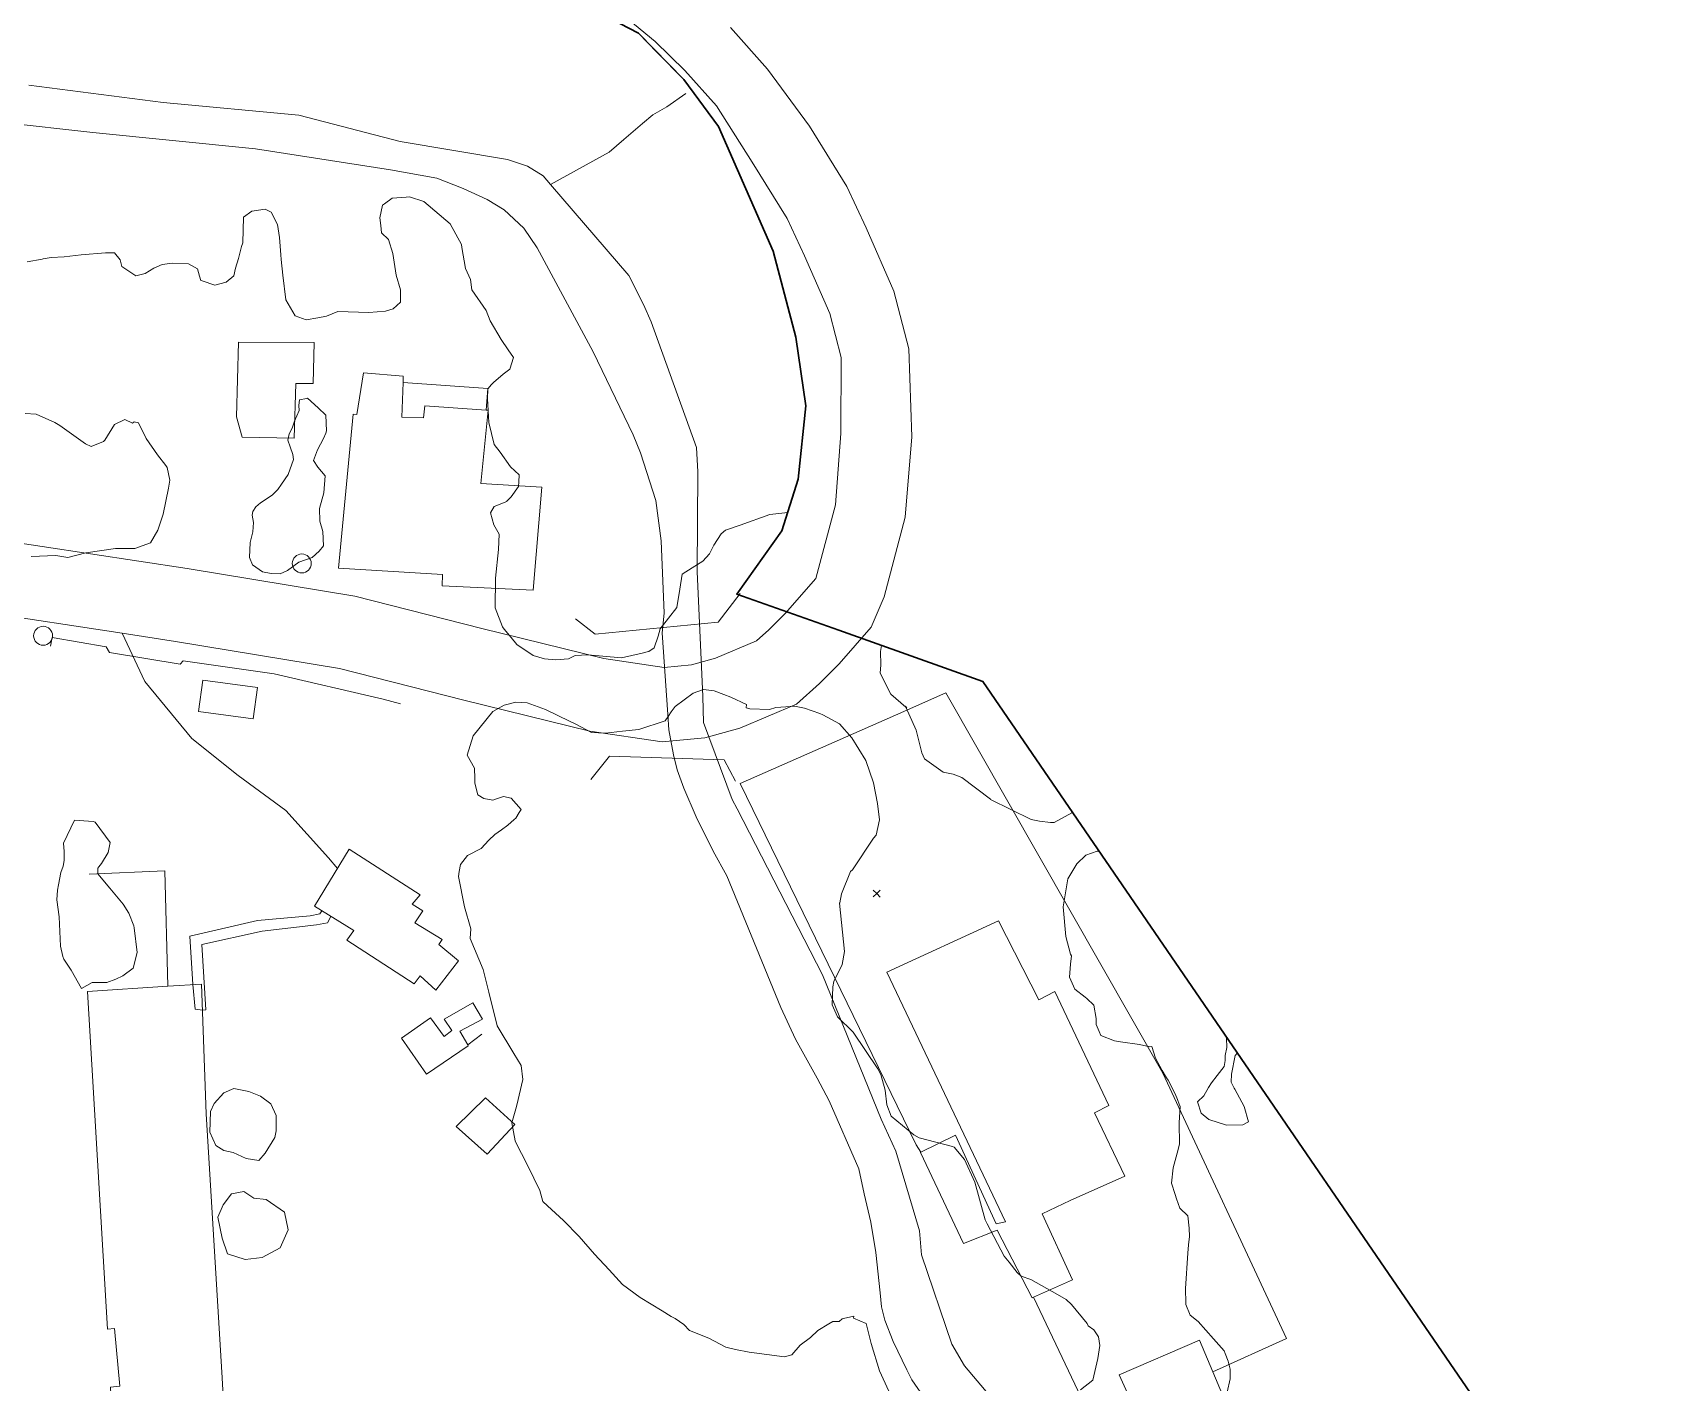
# Model space of a CAD drawing. Header units: metres. Extents: x 4652992 to 4879070, y 2074171 to 2309877.
# Drawn here: x 4654538.7 to 4654671.6, y 2307399.4 to 2307509.1 of the extents above; entities that cross this region are included whole.
import ezdxf

# ---------------------------------------------------------------- set-up
doc = ezdxf.new("R2010")
doc.units = ezdxf.units.M
doc.header["$MEASUREMENT"] = 0
doc.linetypes.add('DGN Style 2', pattern=[66.27138, 39.762828, -26.508552])
doc.linetypes.add('DGN Style 3', pattern=[92.779933, 66.271381, -26.508552])
doc.layers.get('0').update_dxf_attribs({"color": 4, "lineweight": 0})
for name, color, linetype, lineweight in [('Level 1', 2, 'Continuous', 0), ('Level 18', 5, 'Continuous', 0), ('Level 2', 6, 'Continuous', 0), ('Level 20', 30, 'DGN Style 3', 0), ('Level 28', 5, 'Continuous', 0), ('Level 30', 5, 'Continuous', 0), ('Level 31', 38, 'Continuous', 0), ('Level 35', 4, 'Continuous', 0), ('Level 37', 3, 'Continuous', 0), ('Level 38', 3, 'Continuous', 0), ('Level 40', 1, 'Continuous', 0), ('Level 54', 30, 'DGN Style 2', 0), ('Level 61', 4, 'Continuous', 0), ('Level 62', 4, 'Continuous', 0), ('Level 63', 3, 'Continuous', 0)]:
    doc.layers.add(name, color=color, linetype=linetype, lineweight=lineweight)
doc.layers.add('Limite', color=38, linetype='Continuous', lineweight=0, plot=False)

# ---------------------------------------------------------------- blocks, each defined once
blk = doc.blocks.new('POSTE')
at = {"color": 0, "linetype": 'ByBlock', "lineweight": -2}
blk.add_circle((0, 0), 0.770001, dxfattribs=at)
blk = doc.blocks.new('COTA')
at = {"color": 0, "linetype": 'ByBlock', "lineweight": -2, "ltscale": 10}
for p, q in [((0, 0), (-1.419522, -1.408457)), ((-1.408457, 1.419522), (0, 0)), ((1.419522, 1.408457), (0, 0)), ((0, 0), (1.408457, -1.419522))]:
    blk.add_line(p, q, dxfattribs=at)

msp = doc.modelspace()

# ---------------------------------------------------------------- linework, layer by layer
at = {"layer": 'Level 1'}
msp.add_polyline3d([(4654591.82709, 2307504.152712, 1338), (4654590.286318, 2307503.046877, 1337), (4654589.16028, 2307502.398501, 1336), (4654588.312502, 2307501.711733, 1335), (4654586.796877, 2307500.403078, 1334.67), (4654585.616274, 2307499.37073, 1334.46), (4654580.835115, 2307496.75014, 1334.1524)], dxfattribs=at)
at = {"layer": 'Level 18', "color": 30}
for points in [[(4654535.570803, 2307467.933987, 1341.590866), (4654551.300837, 2307465.550544, 1340.359978), (4654564.928015, 2307463.297373, 1339.152254), (4654575.259014, 2307460.662128, 1338.267942), (4654585.18147, 2307458.22433, 1337.33946), (4654590.071939, 2307457.495461, 1336.972997), (4654592.285124, 2307457.708114, 1336.900693), (4654594.249824, 2307458.250698, 1336.724839), (4654597.567639, 2307459.658301, 1336.597359), (4654598.576239, 2307460.563853, 1336.589739), (4654599.912746, 2307461.894296, 1336.651773), (4654602.396583, 2307464.734563, 1336.809449), (4654603.995539, 2307470.718641, 1336.962391), (4654604.430514, 2307476.518316, 1336.962391), (4654604.470223, 2307482.701941, 1337.162391), (4654603.531693, 2307486.279342, 1337.362391), (4654601.48298, 2307490.947897, 1337.462391), (4654600.070565, 2307493.977333, 1337.562391), (4654597.22592, 2307498.573688, 1337.762391), (4654594.34082, 2307503.130342, 1338.062391), (4654591.760944, 2307506.024059, 1338.162391), (4654589.35048, 2307508.379659, 1338.662391), (4654585.518905, 2307511.50572, 1338.962391)], [(4654534.592573, 2307462.013724, 1341.763231), (4654546.022219, 2307460.281884, 1340.631033), (4654550.361972, 2307459.624317, 1340.319874), (4654563.694853, 2307457.419806, 1339.007303), (4654573.801715, 2307454.841734, 1338.243211), (4654584.020964, 2307452.331019, 1337.514344), (4654589.914311, 2307451.452682, 1337.213945), (4654593.378887, 2307451.785575, 1337.095377), (4654596.22869, 2307452.572594, 1337.042968), (4654600.831798, 2307454.525491, 1337.060531), (4654602.699682, 2307456.202533, 1337.088287), (4654604.292748, 2307457.788372, 1337.13207), (4654606.913143, 2307460.784794, 1337.224125), (4654607.958831, 2307463.229869, 1337.1094), (4654609.66923, 2307469.703589, 1337.1624), (4654610.193067, 2307476.242027, 1336.9624), (4654609.974781, 2307483.394026, 1337.1624), (4654608.7419, 2307488.093406, 1337.3624), (4654606.494247, 2307493.2153, 1337.4624), (4654604.918211, 2307496.595679, 1337.5624), (4654601.887867, 2307501.492085, 1337.7624), (4654598.462164, 2307506.126571, 1338.0624), (4654595.456153, 2307509.498263, 1338.1624)]]:
    msp.add_polyline3d(points, dxfattribs=at)
at = {"layer": 'Level 2'}
for points in [[(4654538.437929, 2307504.809511, 1333.5817), (4654549.341128, 2307503.424929, 1333.8144), (4654560.376711, 2307502.378115, 1334.0404), (4654568.619692, 2307500.232729, 1334.12), (4654577.354311, 2307498.786684, 1334.12), (4654578.96332, 2307498.23688, 1334.12), (4654580.236696, 2307497.446291, 1334.12), (4654580.835115, 2307496.75014, 1334.1523), (4654587.196108, 2307489.350283, 1334.4962), (4654588.386111, 2307486.996279, 1334.4962), (4654589.028078, 2307485.580691, 1334.4962), (4654592.710512, 2307475.381899, 1335), (4654592.809878, 2307473.409121, 1334.7638), (4654592.769472, 2307465.29053, 1334.9179), (4654593.206911, 2307455.156679, 1335.16), (4654593.267275, 2307453.021487, 1335.16), (4654595.605105, 2307446.760683, 1335.16), (4654596.001711, 2307446.004519, 1335.16), (4654602.934511, 2307432.536074, 1335.16), (4654607.717715, 2307420.801882, 1335.16), (4654608.912478, 2307418.209109, 1335.16), (4654610.815493, 2307411.718874, 1335.16), (4654610.999087, 2307409.780886, 1335.16), (4654613.453921, 2307402.524721, 1335.4466), (4654614.487124, 2307400.761721, 1335.4466), (4654616.55768, 2307398.30469, 1335.4466)], [(4654611.372683, 2307397.93091, 1335.36), (4654610.213503, 2307399.606692, 1335.26), (4654609.791689, 2307400.422304, 1335.16), (4654608.688296, 2307402.73572, 1335.16), (4654608.015078, 2307404.453676, 1335.16), (4654607.733279, 2307405.549502, 1335.16), (4654607.631716, 2307406.696108, 1335.16), (4654607.291872, 2307409.955508, 1335.16), (4654606.883913, 2307412.425478, 1335.16), (4654606.322512, 2307414.720278, 1335.16), (4654605.89728, 2307416.749514, 1335.16), (4654603.473696, 2307422.291689, 1335.16), (4654602.513491, 2307424.117312, 1335.16), (4654600.757082, 2307427.292727, 1335.16), (4654599.569277, 2307429.879885, 1335.16), (4654595.158327, 2307440.571902, 1335.16), (4654594.046084, 2307442.580691, 1335.16), (4654592.676333, 2307445.373904, 1335.16), (4654591.674074, 2307447.685915, 1335.16), (4654591.143313, 2307449.172121, 1335.16), (4654590.820925, 2307450.412905, 1335.16), (4654590.461489, 2307452.429507, 1335.16), (4654590.382326, 2307453.69153, 1335.16), (4654589.909304, 2307460.306887, 1335.16), (4654590.085879, 2307461.911684, 1335), (4654589.82709, 2307467.78528, 1334.9), (4654589.388491, 2307471.063906, 1334.84), (4654588.164126, 2307474.955874, 1334.7), (4654587.557925, 2307476.405703, 1334.62), (4654584.309084, 2307483.149477, 1334.5), (4654579.755678, 2307491.614931, 1334.16), (4654578.662112, 2307493.193117, 1334.12), (4654577.059328, 2307494.699526, 1334.12), (4654575.70032, 2307495.526491, 1334.12), (4654573.742312, 2307496.435732, 1334.12), (4654571.597475, 2307497.261477, 1334.12), (4654567.819277, 2307497.943117, 1334.12), (4654556.858279, 2307499.636477, 1334), (4654543.646731, 2307500.986086, 1333.64), (4654536.339907, 2307501.788515, 1333.56)]]:
    msp.add_polyline3d(points, dxfattribs=at)
at = {"layer": 'Level 20', "linetype": 'Continuous'}
msp.add_polyline3d([(4654546.022219, 2307460.281884, 1340.66169), (4654547.875252, 2307456.366839, 1341.14994), (4654551.678215, 2307451.735197, 1341.24994), (4654555.443415, 2307448.72973, 1341.84994), (4654559.311687, 2307445.874288, 1342.14994), (4654562.798203, 2307442.039835, 1342.14994), (4654563.515468, 2307441.163745, 1342.14994)], dxfattribs=at)
at = {"layer": 'Level 28'}
for points in [[(4654596.242593, 2307463.507129, 1336.61), (4654594.476674, 2307461.172705, 1336.96), (4654584.464651, 2307460.198547, 1336.96), (4654582.860403, 2307461.463625, 1336.68)], [(4654584.114218, 2307448.401296, 1336.68), (4654585.621724, 2307450.303531, 1337.17), (4654594.942603, 2307449.996993, 1337.03), (4654595.860435, 2307448.270228, 1336.75)]]:
    msp.add_polyline3d(points, dxfattribs=at)
at = {"layer": 'Level 30', "color": 1, "flags": 128}
for points, elevation in [([(4654557.018527, 2307455.874496), (4654556.670097, 2307453.321193), (4654552.235678, 2307453.926325), (4654552.584108, 2307456.479628), (4654557.018527, 2307455.874496)], 1343.34994), ([(4654636.014587, 2307397.047022), (4654629.641858, 2307394.318865), (4654628.240162, 2307397.397974), (4654627.048559, 2307400.015571), (4654633.593962, 2307402.826416), (4654634.662143, 2307400.276066), (4654636.014587, 2307397.047022)], 1339.857281)]:
    msp.add_lwpolyline(points, dxfattribs=dict(at, elevation=elevation))
at = {"layer": 'Level 30', "color": 1}
for points in [[(4654560.124066, 2307480.569499, 1342.94994), (4654560.011323, 2307476.130982, 1342.94994), (4654555.763027, 2307476.209158, 1342.94994), (4654555.303068, 2307477.866933, 1343.14994), (4654555.470295, 2307483.932275, 1342.84994), (4654561.618889, 2307483.897643, 1342.84994), (4654561.535937, 2307480.576358, 1342.94994), (4654560.124066, 2307480.569499, 1342.94994)], [(4654568.870279, 2307481.170392, 1340.6499), (4654568.851826, 2307480.659482, 1340.788329), (4654568.750306, 2307477.848692, 1341.5499), (4654570.504452, 2307477.787709, 1341.5499), (4654570.633066, 2307478.758649, 1341.2499), (4654575.597196, 2307478.420168, 1341.2499), (4654575.76775, 2307478.408539, 1341.2499), (4654575.160179, 2307472.451533, 1341.6499), (4654580.121767, 2307472.147362, 1343.4499), (4654579.42348, 2307463.785615, 1343.4499), (4654572.027818, 2307464.139865, 1343.4499), (4654572.05033, 2307465.059834, 1341.8499), (4654563.609909, 2307465.569181, 1341.3499), (4654564.785318, 2307478.087011, 1341.3499), (4654565.100424, 2307478.056238, 1341.3499), (4654565.638676, 2307481.431293, 1340.5499), (4654568.870279, 2307481.170392, 1340.6499)], [(4654573.345659, 2307433.668743, 1345.04994), (4654571.522204, 2307431.285819, 1345.04994), (4654570.234488, 2307432.437851, 1345.24994), (4654569.751814, 2307431.785215, 1345.24994), (4654564.290748, 2307435.352325, 1345.24994), (4654564.845958, 2307436.123371, 1345.14994), (4654561.647602, 2307438.114881, 1345.14994), (4654564.475443, 2307442.730683, 1345.14994), (4654570.240487, 2307439.019843, 1345.14994), (4654569.6006, 2307438.264516, 1345.74994), (4654570.467538, 2307437.71707, 1345.74994), (4654569.81727, 2307436.74126, 1346.04994), (4654572.017771, 2307435.387107, 1346.04994), (4654571.770801, 2307434.97918, 1346.04994), (4654573.345659, 2307433.668743, 1345.04994)], [(4654617.250905, 2307436.926875, 1340.8573), (4654620.529997, 2307430.481801, 1340.3573), (4654621.819777, 2307431.184623, 1340.3573), (4654626.216905, 2307421.901027, 1340.3573), (4654625.046698, 2307421.31823, 1340.3573), (4654627.527836, 2307416.162786, 1340.3573), (4654623.068444, 2307414.181226, 1342.3573), (4654620.811003, 2307413.096722, 1342.8573), (4654623.275679, 2307407.73584, 1342.8573), (4654620.104193, 2307406.343607, 1343.8199), (4654619.980887, 2307406.289477, 1343.8573), (4654617.151913, 2307411.782502, 1343.8573), (4654614.407821, 2307410.70425, 1343.8573), (4654610.90588, 2307418.101102, 1343.8573), (4654610.941542, 2307418.118485, 1343.8573), (4654613.759449, 2307419.492039, 1343.8573), (4654617.059225, 2307412.27941, 1343.8573), (4654617.811958, 2307412.463874, 1343.8573), (4654608.164917, 2307432.730995, 1340.8573), (4654617.250905, 2307436.926875, 1340.8573)], [(4654552.843573, 2307421.24234, 1356.54994), (4654554.138231, 2307399.769339, 1364.24994), (4654554.708718, 2307389.496219, 1367.44994), (4654553.742356, 2307389.560603, 1369.14994), (4654553.993969, 2307385.500357, 1372.84994), (4654554.105666, 2307379.79991, 1374.24994), (4654549.450935, 2307379.631111, 1374.24994), (4654549.433528, 2307380.516883, 1374.008278), (4654549.335688, 2307385.495638, 1372.64994), (4654549.165975, 2307388.261668, 1368.84994), (4654545.602149, 2307388.06316, 1367.34994), (4654545.071037, 2307399.021574, 1363.84994), (4654545.841819, 2307399.106147, 1363.84994), (4654545.407557, 2307403.774136, 1362.34994), (4654544.84176, 2307403.727845, 1362.34994), (4654543.216343, 2307431.165106, 1353.34994), (4654549.741315, 2307431.594886, 1353.34994), (4654552.463034, 2307431.774157, 1353.34994), (4654552.843573, 2307421.24234, 1356.54994)], [(4654573.474158, 2307427.952425, 1346.84994), (4654574.110308, 2307426.827474, 1346.84994), (4654574.149405, 2307426.758336, 1346.84994), (4654570.745867, 2307424.460024, 1347.34994), (4654568.714303, 2307427.377434, 1347.34994), (4654571.075402, 2307429.04344, 1347.34994), (4654572.194792, 2307427.516754, 1346.94994), (4654572.82814, 2307427.992407, 1346.94994), (4654572.199644, 2307428.910524, 1346.54994), (4654574.52182, 2307430.263697, 1346.34994), (4654575.318926, 2307428.931492, 1346.34994), (4654573.474158, 2307427.952425, 1346.84994)]]:
    msp.add_polyline3d(points, dxfattribs=at)
at = {"layer": 'Level 31'}
msp.add_polyline3d([(4654577.940186, 2307420.357518, 1347.14994), (4654575.698032, 2307417.948541, 1347.74994), (4654573.17188, 2307420.190784, 1347.54994), (4654575.561505, 2307422.522331, 1347.04994), (4654577.940186, 2307420.357518, 1347.14994)], dxfattribs=at)
at = {"layer": 'Level 35'}
msp.add_line((4654575.266702, 2307427.715749, 1346.64994), (4654574.110308, 2307426.827474, 1346.64994), dxfattribs=at)
at = {"layer": 'Level 35', "extrusion": (0.131709342222431, -0.0262036215805968, 0.9909419858838333), "elevation": 553914.515889, "flags": 128}
msp.add_lwpolyline([(3171329.023981, -4077377.472421), (3171328.90455, -4077373.004501), (3171328.189321, -4077373.004501)], dxfattribs=at)
at = {"layer": 'Level 35', "extrusion": (-0.0034972497686372, 0.0803558249725225, 0.9967601068647567), "elevation": 170482.580829, "flags": 128}
msp.add_lwpolyline([(-4750476.90828, -2095943.82419), (-4750477.076045, -2095953.233119), (-4750470.911911, -2095953.233119)], dxfattribs=at)
at = {"layer": 'Level 35'}
msp.add_polyline3d([(4654550.989051, 2307458.028715, 1343.44994), (4654558.381844, 2307456.993492, 1342.74994), (4654567.223877, 2307454.931358, 1341.64994), (4654568.645601, 2307454.54755, 1341.44994)], dxfattribs=at)
at = {"layer": 'Level 37', "elevation": 1340.2499, "flags": 128}
msp.add_lwpolyline([(4654568.851826, 2307480.659482), (4654575.754399, 2307480.159832), (4654575.597196, 2307478.420168)], dxfattribs=at)
at = {"layer": 'Level 38', "elevation": 1343.44994, "flags": 128}
msp.add_lwpolyline([(4654544.709785, 2307459.178758), (4654544.980519, 2307458.707587), (4654550.728934, 2307457.767855), (4654550.989051, 2307458.028715)], dxfattribs=at)
at = {"layer": 'Level 40', "color": 3, "extrusion": (0.9051682905942694, 0.4244985101640408, 0.0217113005404568), "elevation": 5192745.324816, "flags": 128}
msp.add_lwpolyline([(112786.126425, -111418.079131), (112786.024263, -111420.160822), (112786.211933, -111418.160351), (112786.126425, -111418.079131)], dxfattribs=at)
at = {"layer": 'Level 40', "color": 3, "flags": 128}
for points, elevation in [([(4654553.150639, 2307419.731872), (4654553.203848, 2307421.432796), (4654553.498972, 2307422.058425), (4654554.29764, 2307422.925716), (4654555.107722, 2307423.277278), (4654556.312611, 2307423.03652), (4654557.265737, 2307422.674925), (4654558.109611, 2307422.049916), (4654558.548599, 2307421.106457), (4654558.527922, 2307419.855467), (4654558.418941, 2307419.306721), (4654557.653537, 2307418.033325), (4654557.139346, 2307417.451411), (4654556.087785, 2307417.604486), (4654555.04686, 2307418.097768), (4654554.280064, 2307418.250994), (4654553.622551, 2307418.667657), (4654553.150639, 2307419.731872)], 1354.989184), ([(4654554.144523, 2307411.123165), (4654553.804328, 2307412.84146), (4654554.229392, 2307413.837717), (4654554.916686, 2307414.72464), (4654555.921364, 2307414.922192), (4654556.719235, 2307414.364431), (4654557.724186, 2307414.277414), (4654559.221593, 2307413.238432), (4654559.506995, 2307411.815668), (4654558.87492, 2307410.348568), (4654557.411998, 2307409.55964), (4654556.014002, 2307409.383736), (4654554.571711, 2307409.842698), (4654554.144523, 2307411.123165)], 1357.162194)]:
    msp.add_lwpolyline(points, dxfattribs=dict(at, elevation=elevation))
at = {"layer": 'Level 40', "color": 3}
for points in [[(4654585.414737, 2307510.3821, 1347.785614), (4654587.97554, 2307509.044585, 1347.6752), (4654589.506465, 2307507.487031, 1347.591734), (4654591.665926, 2307505.289947, 1347.473991), (4654593.517948, 2307502.779647, 1347.354762), (4654594.49897, 2307501.4499, 1347.2916), (4654596.721965, 2307496.396222, 1347.0806), (4654598.94495, 2307491.342529, 1346.869596), (4654599.384373, 2307489.662968, 1346.803245), (4654600.778632, 2307484.333655, 1346.5927), (4654601.595988, 2307478.76058, 1346.3775), (4654600.970867, 2307472.79668, 1346.1483), (4654600.346034, 2307470.824371, 1346.069218), (4654600.115168, 2307470.095655, 1346.04), (4654598.674631, 2307469.932227, 1346.04), (4654596.246265, 2307469.07049, 1346.84), (4654595.056987, 2307468.650538, 1346.84), (4654594.713537, 2307468.367524, 1347.64), (4654594.099289, 2307467.437968, 1347.64), (4654593.769523, 2307466.73855, 1347.64), (4654593.21911, 2307466.13102, 1347.64), (4654592.347015, 2307465.587726, 1347.64), (4654591.529983, 2307465.081256, 1347.64), (4654591.344138, 2307463.872522, 1346.44), (4654591.100923, 2307462.385313, 1345.64), (4654589.751668, 2307460.633793, 1344.44), (4654589.586415, 2307460.042394, 1344.44), (4654589.255573, 2307459.0998, 1344.44), (4654588.818903, 2307458.807768, 1344.04), (4654588.813407, 2307458.800675, 1344.04), (4654588.805543, 2307458.798833, 1344.04), (4654588.277477, 2307458.675129, 1344.04), (4654586.598766, 2307458.281875, 1344.04), (4654583.875544, 2307458.525603, 1347.64), (4654582.851749, 2307458.474647, 1348.6554), (4654582.784426, 2307458.436762, 1349.3573), (4654582.303401, 2307458.20147, 1349.64), (4654581.272816, 2307458.112831, 1349.64), (4654580.337771, 2307458.204157, 1349.64), (4654579.439162, 2307458.479096, 1349.64), (4654578.090673, 2307459.368838, 1349.64), (4654577.631685, 2307459.937732, 1349.64), (4654577.079298, 2307460.62239, 1349.64), (4654576.943213, 2307460.791059, 1349.64), (4654576.345573, 2307462.342011, 1349.64), (4654576.364077, 2307464.76015, 1347.24), (4654576.608747, 2307467.101756, 1345.24), (4654576.662553, 2307468.338392, 1345.24), (4654576.237723, 2307469.094893, 1345.24), (4654575.95088, 2307470.06369, 1345.24), (4654576.245157, 2307470.580594, 1345.24), (4654577.275103, 2307471.001932, 1344.44), (4654577.288626, 2307471.015496, 1344.44), (4654577.634426, 2307471.362347, 1344.44), (4654578.232995, 2307472.203183, 1344.44), (4654578.260205, 2307472.581895, 1344.44), (4654578.277953, 2307473.154564, 1344.44), (4654577.594541, 2307473.819243, 1344.44), (4654576.733639, 2307474.990404, 1344.1805), (4654576.267302, 2307475.624804, 1344.04), (4654575.831045, 2307477.408018, 1342.84), (4654575.723457, 2307479.365817, 1342.04), (4654575.731794, 2307480.134617, 1342.04), (4654576.045897, 2307480.505269, 1342.04), (4654576.211717, 2307480.651798, 1342.04), (4654576.979283, 2307481.330069, 1342.04), (4654577.543099, 2307481.74714, 1342.04), (4654577.828724, 2307482.701266, 1342.04), (4654577.406123, 2307483.309411, 1342.04), (4654576.818614, 2307484.154869, 1342.04), (4654575.91946, 2307485.682565, 1342.04), (4654575.603946, 2307486.515913, 1342.04), (4654574.445654, 2307488.191567, 1342.04), (4654574.324411, 2307489.034218, 1342.04), (4654573.9256, 2307489.93228, 1342.04), (4654573.634005, 2307491.62343, 1342.04), (4654573.590331, 2307491.876721, 1342.04), (4654572.672652, 2307493.552269, 1342.04), (4654570.541702, 2307495.354749, 1344.04), (4654569.369513, 2307495.732862, 1344.04), (4654569.108829, 2307495.713976, 1344.04), (4654567.95797, 2307495.630599, 1344.04), (4654567.335342, 2307495.182674, 1344.04), (4654567.174326, 2307495.066838, 1344.04), (4654566.972439, 2307494.050773, 1344.04), (4654567.037715, 2307493.413501, 1344.04), (4654567.112169, 2307492.822406, 1344.04), (4654567.675601, 2307492.277718, 1344.04), (4654568.027456, 2307491.151004, 1344.04), (4654568.296997, 2307489.368376, 1344.04), (4654568.639697, 2307488.195388, 1344.04), (4654568.63949, 2307488.169696, 1344.04), (4654568.631579, 2307487.188477, 1344.04), (4654568.041625, 2307486.633922, 1344.04), (4654567.432786, 2307486.467346, 1344.04), (4654566.067219, 2307486.355832, 1344.04), (4654563.560098, 2307486.440638, 1343.24), (4654562.618331, 2307486.051798, 1343.24), (4654561.916471, 2307485.903502, 1343.24), (4654560.974446, 2307485.755089, 1343.24), (4654560.078133, 2307486.078317, 1343.24), (4654559.328654, 2307487.381813, 1343.24), (4654559.071192, 2307489.367568, 1344.84), (4654558.940891, 2307490.640964, 1344.84), (4654558.911125, 2307491.036843, 1344.7527), (4654558.804583, 2307492.453842, 1344.44), (4654558.651988, 2307493.48911, 1342.84), (4654558.133519, 2307494.50638, 1342.84), (4654557.652773, 2307494.746652, 1342.84), (4654556.562534, 2307494.579634, 1342.84), (4654555.888425, 2307494.08906, 1342.84), (4654555.819156, 2307492.004201, 1344.04), (4654555.727415, 2307491.714671, 1344.04), (4654555.690357, 2307491.59772, 1344.04), (4654555.469717, 2307490.72934, 1344.04), (4654555.221295, 2307489.962538, 1344.04), (4654555.092713, 2307489.315864, 1344.04), (4654554.465706, 2307488.816741, 1344.04), (4654553.552409, 2307488.566889, 1344.04), (4654552.51043, 2307488.908291, 1344.04), (4654552.426315, 2307488.935851, 1344.04), (4654552.306035, 2307489.296054, 1344.04), (4654552.139396, 2307489.905639, 1344.04), (4654551.400859, 2307490.29325, 1344.04), (4654550.07205, 2307490.366512, 1344.04), (4654549.88677, 2307490.336225, 1344.04), (4654549.278605, 2307490.236812, 1344.04), (4654548.596026, 2307489.940893, 1344.04), (4654547.885874, 2307489.506397, 1344.04), (4654547.12937, 2307489.321286, 1344.04), (4654545.984534, 2307490.078202, 1344.04), (4654545.854899, 2307490.632374, 1344.04), (4654545.393065, 2307491.204852, 1344.04), (4654544.67333, 2307491.204509, 1344.04), (4654542.679282, 2307491.04131, 1345.64), (4654541.307269, 2307490.883938, 1345.64), (4654540.239082, 2307490.809678, 1345.64), (4654539.594534, 2307490.698746, 1345.64), (4654539.514972, 2307490.685053, 1345.64), (4654538.305429, 2307490.47688, 1345.64)], [(4654556.700556, 2307469.278069, 1343.386979), (4654556.588404, 2307469.881344, 1343.386979), (4654556.649481, 2307470.188622, 1343.386979), (4654556.894614, 2307470.546266, 1343.386979), (4654557.251344, 2307470.881616, 1343.386979), (4654557.714117, 2307471.16674, 1343.386979), (4654558.24934, 2307471.524517, 1343.386979), (4654558.684064, 2307471.960445, 1343.386979), (4654558.973735, 2307472.396297, 1343.386979), (4654559.508514, 2307473.189762, 1343.386979), (4654559.954002, 2307474.39042, 1342.986979), (4654559.892191, 2307474.809524, 1342.986979), (4654559.668318, 2307475.435314, 1342.986979), (4654559.483612, 2307475.966113, 1342.986979), (4654559.589133, 2307476.497046, 1342.986979), (4654559.851015, 2307476.938639, 1342.986979), (4654560.023463, 2307477.514297, 1342.986979), (4654560.402704, 2307478.382159, 1342.586979), (4654560.368789, 2307478.795853, 1342.586979), (4654560.42976, 2307479.248724, 1342.586979), (4654561.004779, 2307479.366406, 1342.586979), (4654561.094109, 2307479.377631, 1342.586979), (4654561.961727, 2307478.608248, 1342.186979), (4654562.565717, 2307477.993256, 1342.186979), (4654562.634052, 2307476.729125, 1342.186979), (4654562.567205, 2307476.538905, 1342.186979), (4654562.394454, 2307476.108098, 1342.186979), (4654561.892568, 2307475.190455, 1342.186979), (4654561.57499, 2307474.323226, 1342.186979), (4654561.919288, 2307473.765469, 1342.986979), (4654562.532277, 2307473.079532, 1343.386979), (4654562.399816, 2307471.682974, 1343.386979), (4654562.0608, 2307470.414748, 1343.386979), (4654562.089735, 2307469.392465, 1343.386979), (4654562.330479, 2307468.560202, 1343.386979), (4654562.387468, 2307467.387045, 1343.386979), (4654562.041997, 2307466.962283, 1343.386979), (4654561.473457, 2307466.436844, 1343.386979), (4654560.373499, 2307466.060306, 1344.186979), (4654559.454316, 2307465.395249, 1344.586979), (4654558.875228, 2307465.104872, 1344.586979), (4654558.128695, 2307465.137972, 1344.586979), (4654557.432198, 2307465.277091, 1344.586979), (4654556.618306, 2307465.845701, 1344.586979), (4654556.361476, 2307466.448051, 1344.586979), (4654556.434308, 2307467.646663, 1343.386979), (4654556.639892, 2307468.535036, 1343.386979), (4654556.700556, 2307469.278069, 1343.386979)], [(4654538.1432, 2307478.147108, 1350.5358), (4654539.033533, 2307478.076613, 1350.5358), (4654540.54258, 2307477.421526, 1350.5358), (4654540.947977, 2307477.157604, 1350.5358), (4654543.034842, 2307475.662301, 1350.5358), (4654543.505945, 2307475.466057, 1350.5358), (4654544.512424, 2307475.854798, 1348.44), (4654544.624175, 2307475.962968, 1348.44), (4654545.403296, 2307477.240702, 1348.44), (4654546.247352, 2307477.645448, 1348.44), (4654546.849377, 2307477.342609, 1349.0078), (4654547.009425, 2307477.449576, 1350.5358), (4654547.339326, 2307477.389693, 1349.64), (4654547.960332, 2307476.106415, 1349.64), (4654548.887068, 2307474.776356, 1349.64), (4654549.558879, 2307473.919397, 1349.64), (4654549.685259, 2307473.758187, 1349.64), (4654549.906117, 2307472.712178, 1349.64), (4654549.778367, 2307472.069749, 1349.64), (4654549.358601, 2307469.958834, 1349.64), (4654548.910619, 2307468.6646, 1349.64), (4654548.324915, 2307467.636411, 1349.64), (4654547.042147, 2307467.176881, 1349.64), (4654545.465708, 2307467.157741, 1349.64), (4654543.064616, 2307466.826139, 1349.64), (4654541.607584, 2307466.449113, 1349.64), (4654540.635922, 2307466.595479, 1349.64), (4654538.619544, 2307466.521051, 1349.64)], [(4654609.725034, 2307454.266873, 1349.4385), (4654608.507848, 2307455.325339, 1347.3573), (4654607.622103, 2307457.034666, 1347.3573), (4654607.679884, 2307457.712689, 1347.3573), (4654607.663446, 2307458.788603, 1347.3573), (4654607.747169, 2307459.290525, 1347.3573), (4654611.82941, 2307457.840604, 1348.159378)], [(4654611.82941, 2307457.840604, 1348.159378), (4654615.97483, 2307456.368208, 1348.973871), (4654621.538427, 2307448.25323, 1350.79555), (4654623.254077, 2307445.750823, 1351.3573), (4654623.223608, 2307445.693875, 1351.3573), (4654621.775216, 2307444.915655, 1351.3573), (4654621.46771, 2307444.900827, 1351.3573), (4654620.574218, 2307445.003052, 1351.3573), (4654619.914986, 2307445.134738, 1351.3573), (4654616.602863, 2307446.775625, 1351.3573), (4654616.587843, 2307446.790636, 1351.3573), (4654614.271082, 2307448.549669, 1351.3573), (4654613.567681, 2307448.842672, 1351.3573), (4654612.761998, 2307449.003608, 1351.3573), (4654611.222622, 2307450.073573, 1351.3573), (4654611.121227, 2307450.319184, 1351.3573), (4654611.016788, 2307450.572166, 1351.3573), (4654610.545156, 2307452.419984, 1351.3573), (4654609.725034, 2307454.266873, 1349.4385)], [(4654608.3424, 2307398.7044, 1341.9184), (4654607.5889, 2307400.3434, 1343.7184), (4654606.887, 2307402.5694, 1347.1184), (4654606.4878, 2307404.19, 1348.3189), (4654605.4527, 2307404.6149, 1349.5323), (4654605.4866, 2307404.7867, 1349.5323), (4654604.646, 2307404.595, 1350.5323), (4654604.5561, 2307404.5716, 1351.5323), (4654604.2968, 2307404.3653, 1351.5323), (4654603.7895, 2307404.3421, 1353.5323), (4654603.4648, 2307404.1735, 1353.5323), (4654602.5639, 2307403.6373, 1355.0323), (4654601.9602, 2307403.0543, 1355.0323), (4654601.1177, 2307402.4255, 1355.0323), (4654600.4637, 2307401.6525, 1355.0323), (4654599.8625, 2307401.4841, 1355.0323), (4654596.9742, 2307401.8624, 1355.0323), (4654595.8803, 2307402.081, 1355.0323), (4654595.097, 2307402.26, 1355.0323), (4654593.7129, 2307403.0115, 1355.0323), (4654592.1466, 2307403.6229, 1355.0323), (4654591.6716, 2307404.1163, 1355.5323), (4654590.9731, 2307404.6101, 1355.5323), (4654590.6565, 2307404.7573, 1355.5323), (4654589.9038, 2307405.2214, 1355.5323), (4654588.1289, 2307406.3008, 1355.5323), (4654586.6749, 2307407.3631, 1355.5323), (4654585.6067, 2307408.565, 1355.5323), (4654584.4177, 2307409.8263, 1355.5323), (4654583.1581, 2307411.2593, 1355.5323), (4654581.9024, 2307412.5721, 1355.5323), (4654580.5826, 2307413.7433, 1355.5323), (4654580.2206, 2307414.1023, 1354.187), (4654579.9646, 2307415.004, 1354.187), (4654578.9934, 2307417.0086, 1353.387), (4654577.9701, 2307418.9974, 1352.6003), (4654577.9528, 2307419.031, 1352.587), (4654577.6819, 2307420.4868, 1352.587), (4654578.0243, 2307421.6495, 1352.587), (4654578.1107, 2307421.9429, 1352.587), (4654578.5925, 2307424.0192, 1352.587), (4654578.4509, 2307425.1701, 1350.987), (4654577.8671, 2307426.1254, 1350.6294), (4654576.4916, 2307428.3761, 1349.787), (4654575.8216, 2307431.1039, 1349.787), (4654575.3656, 2307432.9606, 1349.787), (4654574.3198, 2307435.4703, 1349.787), (4654574.3601, 2307436.2527, 1348.1763), (4654573.8575, 2307438.0645, 1347.387), (4654573.3617, 2307440.5183, 1345.787), (4654573.4209, 2307440.9144, 1345.787), (4654573.5089, 2307441.5031, 1345.787), (4654574.0831, 2307442.2095, 1345.787), (4654575.2139, 2307442.8046, 1345.787), (4654575.8252, 2307443.4552, 1345.787), (4654576.3069, 2307443.9385, 1345.787), (4654576.8629, 2307444.3104, 1345.787), (4654577.3798, 2307444.6759, 1346.987), (4654577.8821, 2307445.1366, 1346.987), (4654578.0273, 2307445.2698, 1346.987), (4654578.3007, 2307445.7113, 1346.987), (4654578.4524, 2307445.9564, 1346.987), (4654577.6272, 2307446.8928, 1346.987), (4654577.0251, 2307447.0131, 1346.987), (4654576.5381, 2307446.8433, 1346.987), (4654576.1458, 2307446.7065, 1346.987), (4654575.4049, 2307446.8546, 1346.987), (4654574.9323, 2307447.1418, 1346.987), (4654574.6904, 2307448.1063, 1346.987), (4654574.6816, 2307448.5993, 1346.987), (4654574.6705, 2307449.2192, 1346.987), (4654574.6656, 2307449.32, 1346.0032), (4654574.0643, 2307450.3746, 1345.787), (4654574.5584, 2307451.9502, 1344.987), (4654576.1429, 2307453.9339, 1343.787), (4654577.0627, 2307454.4278, 1343.787), (4654578.0292, 2307454.6704, 1343.787), (4654578.9402, 2307454.6336, 1343.787), (4654580.4283, 2307454.0943, 1343.787), (4654582.3677, 2307453.1471, 1344.4149), (4654582.8992, 2307452.8875, 1344.587), (4654584.1676, 2307452.2124, 1345.387), (4654585.3181, 2307452.1758, 1345.387), (4654586.7002, 2307452.3345, 1345.387), (4654588.0268, 2307452.456, 1345.387), (4654590.1532, 2307453.1682, 1343.787), (4654590.4004, 2307453.5215, 1343.3049), (4654590.6562, 2307453.8871, 1342.806), (4654590.9736, 2307454.3407, 1342.187), (4654592.4438, 2307455.405, 1342.187), (4654593.2817, 2307455.7226, 1342.187), (4654594.1294, 2307455.6017, 1342.187), (4654594.921, 2307455.3016, 1342.187), (4654595.4808, 2307455.0893, 1342.187), (4654596.767, 2307454.4929, 1342.187), (4654596.7386, 2307454.2288, 1344.187), (4654597.0378, 2307454.1385, 1345.787), (4654598.6415, 2307454.0832, 1346.497), (4654599.1646, 2307454.2576, 1346.5323), (4654599.9745, 2307454.2966, 1346.5323), (4654600.6643, 2307454.3596, 1346.5323), (4654601.4756, 2307454.1976, 1346.5323), (4654602.7317, 2307453.7675, 1346.5323), (4654602.9634, 2307453.6517, 1346.5323), (4654604.3156, 2307452.9275, 1346.5323), (4654605.3171, 2307451.7932, 1346.5323), (4654606.4731, 2307449.944, 1346.5323), (4654607.0896, 2307448.1356, 1346.5323), (4654607.4165, 2307446.458, 1346.5323), (4654607.582, 2307445.1182, 1346.5323), (4654607.3107, 2307443.8766, 1346.5323), (4654607.0881, 2307443.6372, 1346.5323), (4654605.3756, 2307441.0668, 1346.5323), (4654605.2118, 2307440.9272, 1346.5323), (4654604.4847, 2307439.1003, 1346.5323), (4654604.342, 2307438.38, 1346.5323), (4654604.3383, 2307438.3612, 1346.5323), (4654604.7244, 2307434.4165, 1346.5323), (4654604.5496, 2307433.3519, 1346.5323), (4654603.879, 2307431.9915, 1346.5323), (4654603.7895, 2307431.5396, 1346.5323), (4654603.7232, 2307430.0922, 1346.5323), (4654604.1652, 2307429.1096, 1346.5323), (4654605.4504, 2307427.8677, 1346.5323), (4654607.434, 2307424.8747, 1346.5323), (4654607.6974, 2307424.4292, 1346.5323), (4654608.0467, 2307423.1536, 1346.5323), (4654608.1771, 2307421.9586, 1346.5323), (4654608.5286, 2307421.0273, 1346.5323), (4654610.3726, 2307419.5171, 1346.5323), (4654610.7924, 2307419.289, 1346.5323), (4654613.5146, 2307418.5663, 1346.5323), (4654613.649, 2307418.5172, 1346.5323), (4654614.4889, 2307417.5091, 1346.5323), (4654615.3368, 2307415.6681, 1346.5323), (4654616.1664, 2307412.622, 1346.5323), (4654616.3395, 2307412.288, 1346.5323), (4654617.7158, 2307409.6644, 1346.5323), (4654618.1246, 2307409.1771, 1346.5323), (4654618.76, 2307408.3501, 1346.5323), (4654619.1057, 2307408.0431, 1346.0323), (4654619.8726, 2307407.7728, 1345.0323), (4654622.0532, 2307406.5413, 1345.0323), (4654622.7505, 2307406.1407, 1345.0323), (4654623.1945, 2307405.7278, 1345.0323), (4654624.4437, 2307404.2014, 1345.0323), (4654624.5337, 2307404.0047, 1345.2184), (4654625.0046, 2307403.6795, 1345.2184), (4654625.378, 2307403.1101, 1345.2184), (4654625.4792, 2307402.4136, 1345.2184), (4654625.3179, 2307401.3423, 1345.2184), (4654624.9162, 2307399.5896, 1343.4184), (4654623.907, 2307398.7994, 1343.7092)], [(4654543.571774, 2307431.891156, 1357.032252), (4654542.707854, 2307431.426076, 1355.532252), (4654541.880656, 2307432.898436, 1355.532252), (4654541.289408, 2307433.7998, 1355.532252), (4654541.197416, 2307434.023149, 1355.532252), (4654541.010353, 2307434.855011, 1355.532252), (4654540.903497, 2307437.245523, 1355.532252), (4654540.702449, 2307438.62392, 1355.532252), (4654540.769651, 2307439.404888, 1355.532252), (4654540.854068, 2307439.829345, 1355.532252), (4654541.0229, 2307440.848917, 1355.532252), (4654541.212981, 2307441.352424, 1354.532252), (4654541.29859, 2307441.815347, 1354.532252), (4654541.315656, 2307442.544551, 1354.532252), (4654541.243891, 2307443.232702, 1354.532252), (4654542.136069, 2307445.106618, 1354.532252), (4654543.661785, 2307444.981268, 1354.532252), (4654543.825123, 2307444.926311, 1354.532252), (4654545.038994, 2307443.289543, 1354.532252), (4654544.877581, 2307442.477755, 1354.532252), (4654544.344678, 2307441.572508, 1354.532252), (4654544.134073, 2307441.313239, 1354.532252), (4654544.048744, 2307441.18097, 1355.032252), (4654544.049095, 2307440.739316, 1355.032252), (4654545.012913, 2307439.573499, 1355.032252), (4654546.095194, 2307438.274876, 1357.032252), (4654546.566418, 2307437.548391, 1357.032252), (4654546.973261, 2307436.497995, 1357.032252), (4654546.992615, 2307436.347029, 1357.032252), (4654547.245725, 2307434.329051, 1357.032252), (4654546.908448, 2307433.074815, 1357.032252), (4654546.080064, 2307432.447334, 1357.032252), (4654545.502367, 2307432.182712, 1357.032252), (4654544.761085, 2307431.901053, 1357.032252), (4654543.571774, 2307431.891156, 1357.032252)], [(4654635.8468, 2307398.609, 1351), (4654636.0928, 2307399.7051, 1351), (4654636.0748, 2307400.477, 1351), (4654635.9111, 2307401.1425, 1351.4092), (4654635.6779, 2307401.7647, 1349.9646), (4654635.5986, 2307401.9764, 1349.473), (4654635.6049, 2307401.9766, 1349.4593), (4654634.7316, 2307402.9546, 1347.1448), (4654633.4764, 2307404.3604, 1346.04), (4654632.8393, 2307404.8756, 1346.04), (4654632.4789, 2307405.7233, 1346.04), (4654632.4762, 2307405.8515, 1346.0791), (4654632.4511, 2307407.0358, 1346.44), (4654632.6356, 2307409.8947, 1348.44), (4654632.7018, 2307410.5845, 1348.44), (4654632.7679, 2307411.2742, 1348.44), (4654632.7599, 2307411.9436, 1348.44), (4654632.6433, 2307412.9509, 1348.44), (4654631.9944, 2307413.5726, 1348.44), (4654631.7315, 2307414.3302, 1348.44), (4654631.6145, 2307414.6677, 1348.44), (4654631.3091, 2307415.6072, 1348.44), (4654631.4484, 2307416.8445, 1348.44), (4654631.7606, 2307418.0318, 1349.1788), (4654631.9554, 2307418.7728, 1349.64), (4654631.922, 2307420.506, 1348.84), (4654632.0174, 2307421.8305, 1348.04), (4654631.9395, 2307422.0247, 1347.6599), (4654631.7922, 2307422.3916, 1346.9418), (4654631.6072, 2307422.8524, 1346.04), (4654631.029, 2307423.9726, 1344.84), (4654630.9169, 2307424.1507, 1344.84), (4654630.5464, 2307424.7396, 1344.84), (4654630.0091, 2307425.7645, 1344.84), (4654629.7059, 2307426.6943, 1343.64), (4654629.5634, 2307426.6874, 1343.64), (4654628.7147, 2307426.857, 1343.64), (4654627.1738, 2307427.0941, 1343.64), (4654626.6918, 2307427.1551, 1343.64), (4654625.578, 2307427.5897, 1343.64), (4654625.4368, 2307427.9135, 1343.64), (4654625.1896, 2307428.4802, 1343.64), (4654625.1819, 2307428.9765, 1343.64), (4654625.0103, 2307430.0711, 1343.64), (4654624.4262, 2307430.5889, 1343.64), (4654624.2898, 2307430.7098, 1343.64), (4654623.4674, 2307431.3689, 1343.64), (4654623.0246, 2307432.3408, 1343.64), (4654623.0906, 2307433.3879, 1343.64), (4654623.171, 2307434.0765, 1344.0788), (4654623.102, 2307434.201, 1346.3499), (4654622.7096, 2307435.6329, 1346.3499), (4654622.5104, 2307438.0412, 1346.3499), (4654622.8799, 2307440.3358, 1346.3499), (4654623.6249, 2307441.5403, 1346.3499), (4654624.3545, 2307442.2403, 1346.3499), (4654625.2636, 2307442.5662, 1346.3499), (4654625.4295, 2307442.5778, 1346.3499), (4654627.1021, 2307440.1382, 1346.479), (4654632.6658, 2307432.0231, 1346.9086), (4654635.7904, 2307427.4656, 1347.1499), (4654635.7941, 2307427.3911, 1347.1499), (4654635.8118, 2307426.6269, 1347.1499), (4654635.6832, 2307425.9764, 1347.1499), (4654635.684, 2307425.5536, 1347.1499), (4654635.5876, 2307425.0657, 1347.1499), (4654635.021, 2307424.3336, 1347.1499), (4654634.5677, 2307423.7479, 1347.1499), (4654634.325, 2307423.3738, 1347.1499), (4654633.9368, 2307422.6905, 1347.1499), (4654633.4184, 2307422.2024, 1347.1499), (4654633.7348, 2307421.2978, 1349.2618), (4654634.3341, 2307420.7626, 1351.0323), (4654635.7918, 2307420.3033, 1352.0323), (4654637.1068, 2307420.3413, 1352.0323), (4654637.5749, 2307420.5936, 1353.0323), (4654637.2187, 2307421.8136, 1353.5323), (4654636.4481, 2307423.248, 1353.5323), (4654636.3994, 2307423.321, 1353.5323), (4654636.1602, 2307423.8034, 1353.5323), (4654636.1957, 2307424.4645, 1353.5323), (4654636.4877, 2307425.964, 1353.5323), (4654636.667, 2307426.1871, 1353.5323), (4654637.6003, 2307424.8258, 1353.4948), (4654638.2294, 2307423.9081, 1353.4695), (4654643.7931, 2307415.793, 1353.2461), (4654649.3567, 2307407.6779, 1353.0226), (4654652.6465, 2307402.8796, 1358.5363), (4654658.9076, 2307393.7473, 1366.8402)]]:
    msp.add_polyline3d(points, dxfattribs=at)
at = {"layer": 'Level 54', "linetype": 'Continuous'}
msp.add_polyline3d([(4654562.250839, 2307437.739265, 1343.14994), (4654562.083904, 2307437.490224, 1343.14994), (4654561.312493, 2307437.319324, 1343.14994), (4654557.020517, 2307436.936506, 1344.44994), (4654551.514678, 2307435.675327, 1347.14994), (4654551.765163, 2307431.72819, 1349.304022), (4654551.951784, 2307429.732057, 1350.084942), (4654552.539154, 2307429.66745, 1349.94994), (4654552.812195, 2307429.670357, 1349.94994), (4654552.50235, 2307434.985168, 1347.14994), (4654557.411943, 2307436.062495, 1344.44994), (4654561.818159, 2307436.597801, 1343.14994), (4654562.703068, 2307436.74603, 1343.14994), (4654562.993297, 2307437.276961, 1343.14994)], dxfattribs=at)
at = {"layer": 'Level 62', "elevation": 1337.149268, "flags": 128}
msp.add_lwpolyline([(4654628.239978, 2307397.397896), (4654625.001345, 2307396.024495), (4654620.104279, 2307406.343426)], dxfattribs=at)
at = {"layer": 'Level 62'}
msp.add_polyline3d([(4654610.941436, 2307418.118656, 1336.914208), (4654610.567237, 2307418.721982, 1336.887956), (4654596.253375, 2307448.07434, 1336.887956), (4654608.883258, 2307453.624671, 1336.887956), (4654612.972041, 2307455.442396, 1337.181005), (4654630.620202, 2307424.542429, 1337.181005), (4654640.647917, 2307402.973626, 1337.181005), (4654634.662326, 2307400.276149, 1337.164912)], dxfattribs=at)
at = {"layer": 'Limite', "color": 5, "linetype": 'Continuous', "lineweight": 30}
msp.add_polyline3d([(4654578.883985, 2307513.793022, 1338.467157), (4654587.97554, 2307509.044627, 1338.556341), (4654591.665926, 2307505.289947, 1338.244264), (4654594.498972, 2307501.44993, 1337.989397), (4654598.94495, 2307491.342529, 1337.951788), (4654600.778671, 2307484.333693, 1337.426801), (4654601.596034, 2307478.760555, 1337.326159), (4654600.970874, 2307472.796645, 1337.420145), (4654599.639884, 2307468.595446, 1337.499194), (4654595.978491, 2307463.470465, 1335.193775), (4654604.27785, 2307460.52275, 1336.993364), (4654615.974811, 2307456.368249, 1338.033049), (4654671.611415, 2307375.217801, 1356.994455)], dxfattribs=at)

# ---------------------------------------------------------------- block references
at = {"layer": 'Level 61', "zscale": 0.1}
for p in [(4654560.620395, 2307465.959114, 1339.84994), (4654539.594665, 2307460.080325, 1341.44994)]:
    msp.add_blockref('POSTE', p, dxfattribs=at)
at = {"layer": 'Level 63', "xscale": 0.2, "yscale": 0.2, "zscale": 0.1}
msp.add_blockref('COTA', (4654607.35201, 2307439.133477, 1337.058986), dxfattribs=at)

doc.saveas('drawing.dxf')
